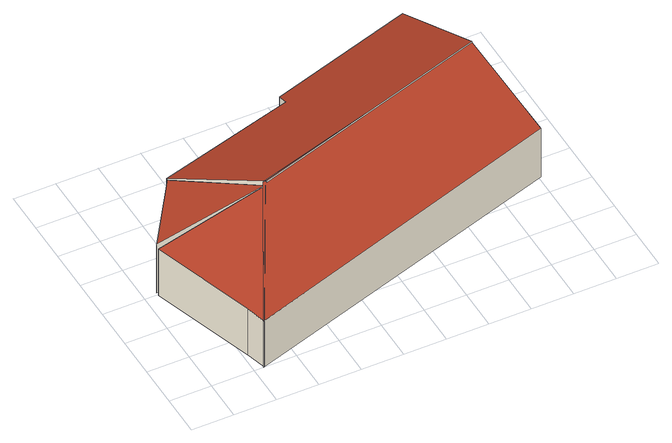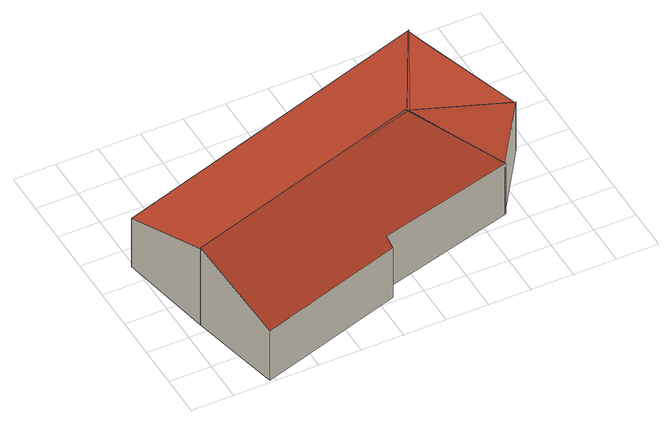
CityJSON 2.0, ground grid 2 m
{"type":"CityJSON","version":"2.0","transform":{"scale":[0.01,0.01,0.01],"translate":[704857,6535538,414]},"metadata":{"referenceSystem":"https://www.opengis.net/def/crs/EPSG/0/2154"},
"CityObjects":{
"building1":{"type":"Building","geometry":[{"type":"MultiSurface","lod":"2","boundaries":[[[0,1,2,3,4,5]],[[6,7,8,9]],[[10,11,12]],[[13,14,15,16]],[[17,18,0,5]],[[18,19,1,0]],[[19,20,2,1]],[[20,21,3,2]],[[21,22,4,3]],[[22,17,5,4]],[[23,24,6,9]],[[24,18,7,6]],[[18,25,8,7]],[[25,23,9,8]],[[26,27,10,12]],[[27,28,11,10]],[[28,26,12,11]],[[29,30,13,16]],[[30,31,14,13]],[[31,32,15,14]],[[32,29,16,15]],[[18,19,20,21,22,17]],[[24,18,25,23]],[[27,28,26]],[[30,31,32,29]]],"semantics":{"surfaces":[{"type":"RoofSurface","distance_2d_scale":1.87,"area_in_square_meters":59.31,"slope_in_degrees":19.4},{"type":"RoofSurface","distance_2d_scale":1.87,"area_in_square_meters":69.73,"slope_in_degrees":16.36},{"type":"RoofSurface","distance_2d_scale":1.87,"area_in_square_meters":8.66,"slope_in_degrees":18.57},{"type":"RoofSurface","distance_2d_scale":1.87,"area_in_square_meters":15.24,"slope_in_degrees":16.46},{"type":"WallSurface","height_in_meters":4.38,"area_in_square_meters":16.07},{"type":"WallSurface","height_in_meters":4.38,"area_in_square_meters":52.71},{"type":"WallSurface","height_in_meters":4.35,"area_in_square_meters":16.37},{"type":"WallSurface","height_in_meters":2.99,"area_in_square_meters":19.9},{"type":"WallSurface","height_in_meters":2.99,"area_in_square_meters":1.65},{"type":"WallSurface","height_in_meters":2.82,"area_in_square_meters":20.32},{"type":"WallSurface","height_in_meters":4.31,"area_in_square_meters":23.3},{"type":"WallSurface","height_in_meters":4.33,"area_in_square_meters":52.78},{"type":"WallSurface","height_in_meters":4.33,"area_in_square_meters":16.25},{"type":"WallSurface","height_in_meters":2.74,"area_in_square_meters":44.15},{"type":"WallSurface","height_in_meters":4.21,"area_in_square_meters":17.22},{"type":"WallSurface","height_in_meters":4.21,"area_in_square_meters":15.62},{"type":"WallSurface","height_in_meters":2.84,"area_in_square_meters":10.86},{"type":"WallSurface","height_in_meters":2.61,"area_in_square_meters":2.65},{"type":"WallSurface","height_in_meters":4.18,"area_in_square_meters":22.46},{"type":"WallSurface","height_in_meters":4.18,"area_in_square_meters":16.98},{"type":"WallSurface","height_in_meters":2.63,"area_in_square_meters":13.7},{"type":"GroundSurface"}],"values":[0,1,2,3,4,5,6,7,8,9,10,11,12,13,14,15,16,17,18,19,20,21,21,21,21]}}]}
},
"vertices":[
[1723,950,456],[570,592,453],[279,939,306],[933,1115,317],[933,1172,298],[1624,1385,300],[554,597,449],[1723,950,451],[1812,499,292],[243,1,280],[554,586,439],[279,933,302],[61,612,293],[248,1,277],[559,586,436],[61,596,281],[222,99,279],[1624,1385,18],[1723,950,18],[570,592,18],[279,939,18],[933,1115,18],[933,1172,18],[243,1,18],[554,597,18],[1812,499,18],[61,612,18],[554,586,18],[279,933,18],[222,99,18],[248,1,18],[559,586,18],[61,596,18]
]}
